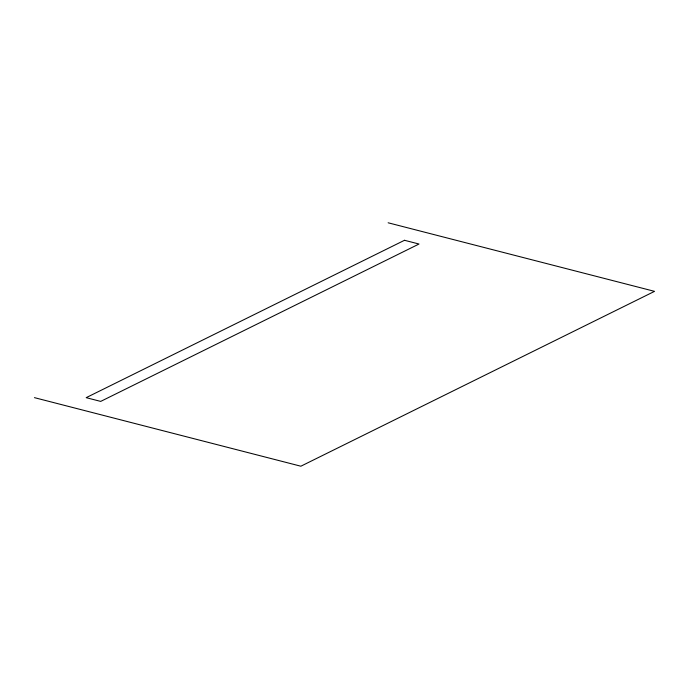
<?xml version="1.0" encoding="UTF-8"?>
<svg xmlns="http://www.w3.org/2000/svg" width="689" height="689" viewBox="0 0 689 689"><rect width="100%" height="100%" fill="white"/><g stroke="black" fill="none" stroke-linecap="round" stroke-linejoin="round"><path stroke-width="1.03" d="M388.14 222.788L654.55 291.352L300.86 466.212L34.45 397.648M404.495 240.289L86.177 397.665L100.697 401.403L419.015 244.027L404.495 240.289"/></g></svg>
